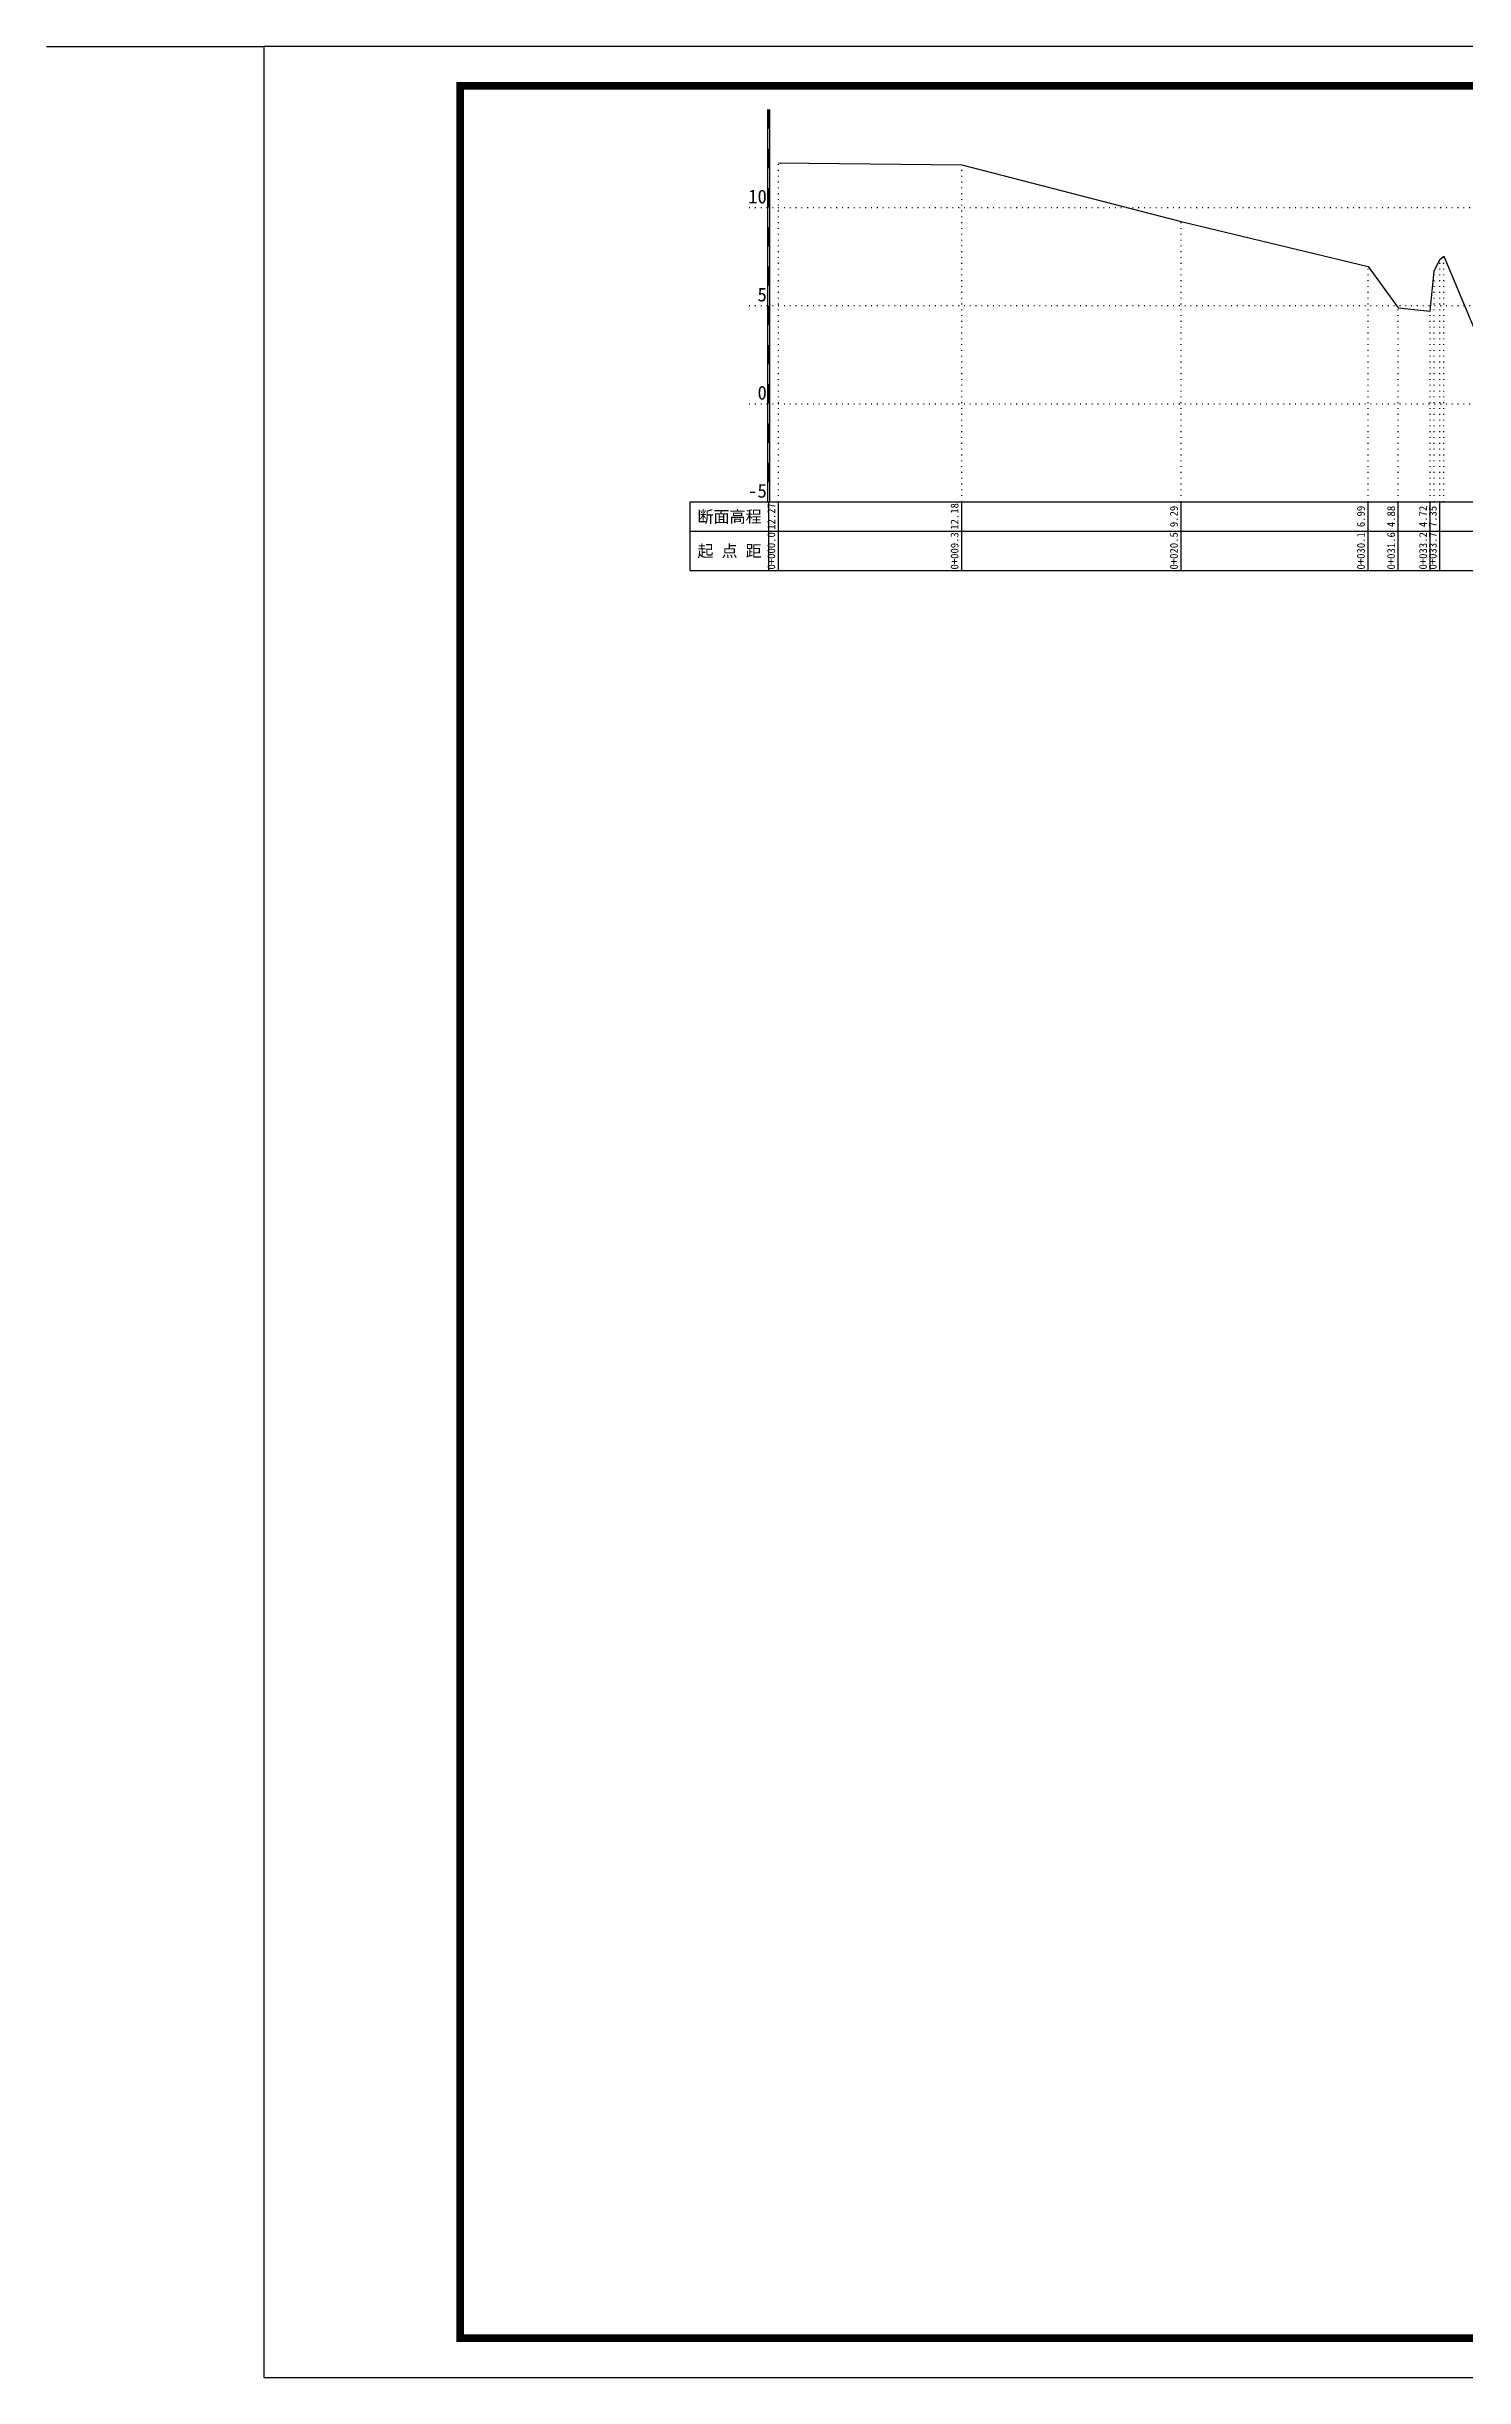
# Model space of a CAD drawing. Header units: millimetres. Extents: x 518104 to 519420, y 3371901 to 3372198.
# Drawn here: x 518972.1 to 519152.7, y 3371900.9 to 3372197.9 of the extents above; entities that cross this region are included whole.
import ezdxf
from ezdxf.enums import TextEntityAlignment as Align

# ---------------------------------------------------------------- set-up
doc = ezdxf.new("R2010")
doc.units = ezdxf.units.MM
doc.header["$LTSCALE"] = 0.4
doc.header["$MEASUREMENT"] = 0
doc.linetypes.add('X4', pattern=[1.6, 0, -1.6])
for name, color, linetype in [('DMX', 1, 'Continuous'), ('zdm1', 5, 'Continuous'), ('ZDMT5', 3, 'Continuous'), ('图框', 7, 'Continuous'), ('比例尺', 3, 'Continuous')]:
    doc.layers.add(name, color=color, linetype=linetype)
doc.styles.add('HDM', font='仿宋_GB2312.ttf')

msp = doc.modelspace()

# ---------------------------------------------------------------- linework, layer by layer
at = {"layer": 'DMX', "linetype": 'Continuous', "flags": 128}
msp.add_lwpolyline([(519065.33, 3372183.05), (519088.68, 3372182.82), (519116.63, 3372175.6), (519140.45, 3372169.85), (519144.3, 3372164.57), (519148.38, 3372164.17), (519148.85, 3372169.27), (519149.6, 3372170.75), (519150.1, 3372171.15), (519158.8, 3372150.37)], dxfattribs=at)
at = {"layer": 'zdm1', "linetype": 'Continuous'}
for p, q in [((519063.95, 3372139.87), (519063.95, 3372189.87)), ((519064.2, 3372139.87), (519064.2, 3372189.87)), ((519054.08, 3372139.87), (519065.33, 3372139.87)), ((519054.08, 3372131.12), (519054.08, 3372139.87)), ((519064.08, 3372131.12), (519064.08, 3372139.87)), ((519065.33, 3372139.87), (519341.85, 3372139.87)), ((519054.08, 3372136.12), (519341.85, 3372136.12)), ((519054.08, 3372131.12), (519341.85, 3372131.12))]:
    msp.add_line(p, q, dxfattribs=at)
at = {"layer": 'zdm1', "linetype": 'X4'}
for p, q in [((519061.58, 3372177.37), (519344.35, 3372177.37)), ((519061.58, 3372164.87), (519344.35, 3372164.87)), ((519061.58, 3372152.37), (519344.35, 3372152.37)), ((519061.58, 3372139.87), (519344.35, 3372139.87))]:
    msp.add_line(p, q, dxfattribs=at)
at = {"layer": 'zdm1', "linetype": 'Continuous', "flags": 128}
for points in [[(519064.08, 3372187.37, 0.25, 0.25, 0), (519064.08, 3372189.87, 0.25, 0.25, 0)], [(519064.08, 3372182.37, 0.25, 0.25, 0), (519064.08, 3372184.87, 0.25, 0.25, 0)], [(519064.08, 3372177.37, 0.25, 0.25, 0), (519064.08, 3372179.87, 0.25, 0.25, 0)], [(519064.08, 3372172.37, 0.25, 0.25, 0), (519064.08, 3372174.87, 0.25, 0.25, 0)], [(519064.08, 3372167.37, 0.25, 0.25, 0), (519064.08, 3372169.87, 0.25, 0.25, 0)], [(519064.08, 3372162.37, 0.25, 0.25, 0), (519064.08, 3372164.87, 0.25, 0.25, 0)], [(519064.08, 3372157.37, 0.25, 0.25, 0), (519064.08, 3372159.87, 0.25, 0.25, 0)], [(519064.08, 3372152.37, 0.25, 0.25, 0), (519064.08, 3372154.87, 0.25, 0.25, 0)], [(519064.08, 3372147.37, 0.25, 0.25, 0), (519064.08, 3372149.87, 0.25, 0.25, 0)], [(519064.08, 3372142.37, 0.25, 0.25, 0), (519064.08, 3372144.87, 0.25, 0.25, 0)]]:
    msp.add_lwpolyline(points, format="xyseb", dxfattribs=at)
at = {"layer": 'ZDMT5', "linetype": 'X4'}
for p, q in [((519065.33, 3372139.87), (519065.33, 3372183.05)), ((519088.68, 3372139.87), (519088.68, 3372182.82)), ((519116.63, 3372139.87), (519116.63, 3372175.6)), ((519149.6, 3372139.87), (519149.6, 3372170.75)), ((519150.1, 3372139.87), (519150.1, 3372171.15)), ((519140.45, 3372139.87), (519140.45, 3372169.85)), ((519148.85, 3372139.87), (519148.85, 3372169.27)), ((519144.3, 3372139.87), (519144.3, 3372164.57)), ((519148.38, 3372139.87), (519148.38, 3372164.17))]:
    msp.add_line(p, q, dxfattribs=at)
at = {"layer": 'ZDMT5', "linetype": 'Continuous'}
for p, q in [((519065.33, 3372131.12), (519065.33, 3372139.87)), ((519088.68, 3372131.12), (519088.68, 3372139.87)), ((519116.63, 3372131.12), (519116.63, 3372139.87)), ((519140.45, 3372131.12), (519140.45, 3372139.87)), ((519144.3, 3372131.12), (519144.3, 3372139.87)), ((519148.38, 3372131.12), (519148.38, 3372139.87)), ((519149.6, 3372131.12), (519149.6, 3372139.87))]:
    msp.add_line(p, q, dxfattribs=at)
at = {"layer": '图框', "flags": 128}
msp.add_lwpolyline([(518999.75, 3371900.87), (519419.75, 3371900.87), (519419.75, 3372197.87), (518999.75, 3372197.87)], close=True, dxfattribs=at)
at = {"layer": '图框', "const_width": 1, "flags": 128}
msp.add_lwpolyline([(519024.75, 3371905.87), (519414.75, 3371905.87), (519414.75, 3372192.87), (519024.75, 3372192.87)], close=True, dxfattribs=at)
at = {"layer": '比例尺', "linetype": 'Continuous'}
msp.add_lwpolyline([(518972.05, 3372197.87), (518999.75, 3372197.87)], dxfattribs=at)

# ---------------------------------------------------------------- texts
at = {"layer": 'zdm1', "linetype": 'Continuous', "style": 'HDM'}
for s, p in [('10', (519063.83, 3372177.37)), ('5', (519063.83, 3372164.87)), ('0', (519063.83, 3372152.37)), ('-5', (519063.83, 3372139.87))]:
    msp.add_text(s, height=1.75, dxfattribs=at).set_placement(p, align=Align.BOTTOM_RIGHT)
for s, p in [('断面高程', (519059.08, 3372138)), ('起 点 距', (519059.08, 3372133.62))]:
    msp.add_text(s, height=1.5, dxfattribs=at).set_placement(p, align=Align.MIDDLE)
at = {"layer": 'ZDMT5', "linetype": 'Continuous', "style": 'HDM'}
for s, p in [('12.27', (519065.2, 3372138)), ('12.18', (519088.55, 3372138)), ('9.29', (519116.5, 3372138)), ('6.99', (519140.33, 3372138)), ('4.88', (519144.18, 3372138)), ('4.72', (519148.25, 3372138)), ('7.35', (519149.48, 3372138)), ('0+000.0', (519065.2, 3372133.62)), ('0+009.3', (519088.55, 3372133.62)), ('0+020.5', (519116.5, 3372133.62)), ('0+030.1', (519140.33, 3372133.62)), ('0+031.6', (519144.18, 3372133.62)), ('0+033.2', (519148.25, 3372133.62)), ('0+033.7', (519149.48, 3372133.62))]:
    msp.add_text(s, height=1, rotation=90, dxfattribs=at).set_placement(p, align=Align.BOTTOM_CENTER)

doc.saveas('drawing.dxf')
